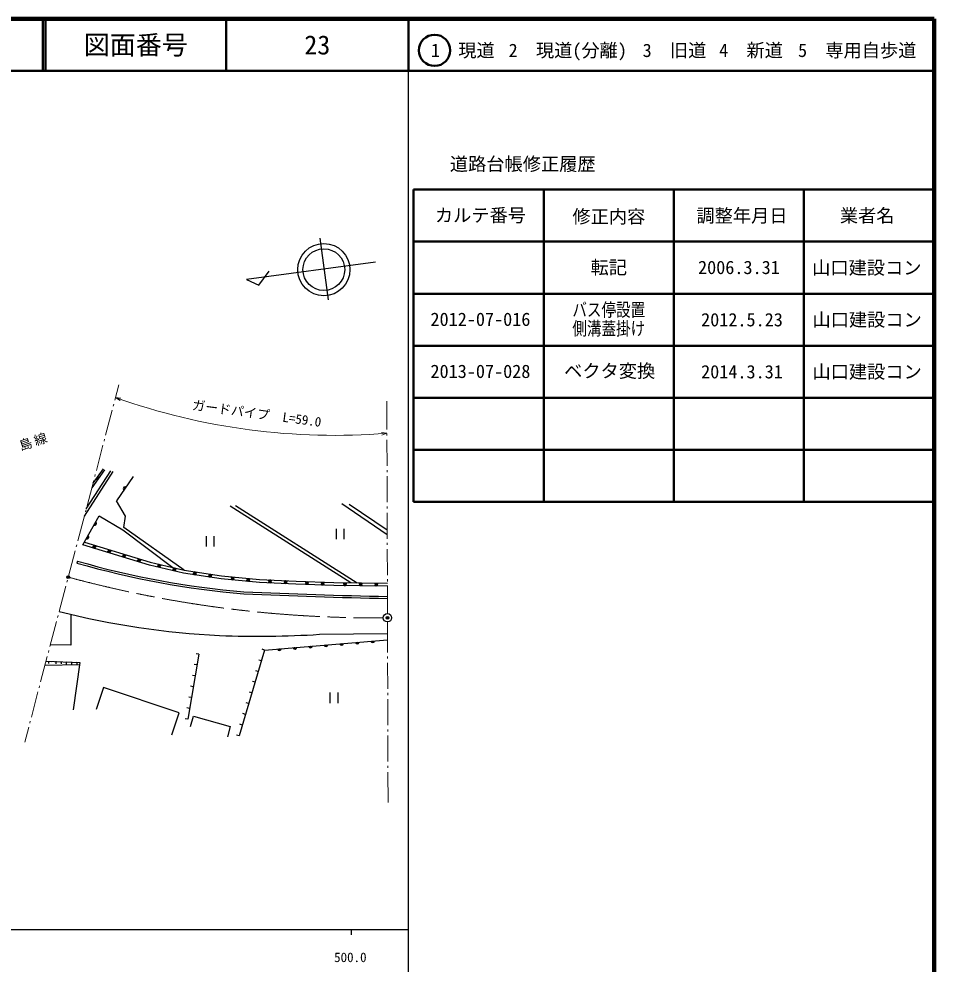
# Model space of a CAD drawing. Units: millimetres, scale not verified. Extents: x 40000 to 680000, y 20000 to 380000.
# Drawn here: x 504166 to 680000, y 198357 to 380000 of the extents above; entities that cross this region are included whole.
import ezdxf
from ezdxf.enums import TextEntityAlignment as Align

# ---------------------------------------------------------------- set-up
doc = ezdxf.new("R2010")
doc.units = ezdxf.units.MM
doc.header["$LTSCALE"] = 1000
doc.header["$PDMODE"] = 32
doc.header["$PDSIZE"] = 500
doc.linetypes.add('CHAIN', pattern=[18.5, 12, -1.5, 3.5, -1.5])
for name, color, linetype, lineweight in [('M-BGD', 7, 'Continuous', 25), ('M-BMK', 2, 'CHAIN', 13), ('M-BMK-HTXT', 7, 'Continuous', 13), ('M-BMK-SRVR', 3, 'Continuous', 25), ('M-STR-HTXT', 7, 'Continuous', 13), ('M-TTL', 2, 'Continuous', 140), ('M-TTL-BAND', 7, 'Continuous', 25), ('M-TTL-FRAM', 2, 'Continuous', 50), ('M-TTL-LINE', 7, 'Continuous', 50)]:
    doc.layers.add(name, color=color, linetype=linetype, lineweight=lineweight)
doc.layers.add('M-OTRS', color=6, linetype='Continuous')
doc.layers.add('M-TTL-TXT', color=7, linetype='Continuous')
doc.styles.add('ＭＳ ゴシック', font='')
doc.styles.get('ＭＳ ゴシック').set_extended_font_data('MS Gothic')

msp = doc.modelspace()

# ---------------------------------------------------------------- linework, layer by layer
at = {"layer": 'M-BGD'}
for p, q in [((563618, 326011), (562051, 337856)), ((572673, 333271), (547899, 329916)), ((550253, 328814), (552258, 331503)), ((547899, 329916), (550253, 328814)), ((516739, 284468), (522263, 293020)), ((517106, 285859), (521813, 293145)), ((520601, 293334), (518165, 289880)), ((520342, 293516), (518397, 290758)), ((526128, 292076), (522888, 287385)), ((567921, 271637), (544748, 286351)), ((545801, 286515), (569144, 271626)), ((574929, 280847), (566209, 286790)), ((567612, 286743), (574926, 281783)), ((516459, 278900), (519587, 284512)), ((565117, 282034), (565117, 280034)), ((566617, 282034), (566617, 280034)), ((540125, 280613), (540125, 278613)), ((541625, 280613), (541625, 278613)), ((515427, 275799), (515321, 275429)), ((561925, 261737), (574987, 261913)), ((551377, 258705), (574990, 260672)), ((538715, 257929), (538222, 258013)), ((551377, 258705), (546460, 242236)), ((551377, 258705), (550898, 258848)), ((509381, 256544), (510380, 256510)), ((509880, 256527), (509867, 256127)), ((511180, 256484), (511380, 256477)), ((511280, 256480), (511266, 256080)), ((512179, 256450), (512379, 256443)), ((512279, 256447), (512266, 256047)), ((513179, 256416), (513378, 256410)), ((513278, 256413), (513265, 256013)), ((514178, 256383), (514378, 256376)), ((514278, 256380), (514264, 255980)), ((515177, 256349), (515377, 256343)), ((515277, 256346), (515264, 255946)), ((538715, 257929), (536590, 245406)), ((550762, 256646), (550283, 256789)), ((509192, 255829), (515814, 255945)), ((538361, 255842), (537868, 255925)), ((550148, 254588), (549669, 254731)), ((538007, 253755), (537514, 253838)), ((549533, 252529), (549054, 252672)), ((537653, 251668), (537160, 251751)), ((537299, 249581), (536806, 249664)), ((548919, 250470), (548439, 250613)), ((563933, 250528), (563933, 248528)), ((565433, 250528), (565433, 248528)), ((536944, 247493), (536451, 247577)), ((548304, 248412), (547825, 248555)), ((533548, 242435), (534962, 246674)), ((536590, 245406), (536097, 245490)), ((536590, 245406), (536097, 245490)), ((537165, 244035), (537717, 246008)), ((547689, 246353), (547210, 246496)), ((547075, 244294), (546596, 244437)), ((546460, 242236), (545981, 242379)), ((546460, 242236), (545981, 242379))]:
    msp.add_line(p, q, dxfattribs=at)
for points in [[(535902, 274059), (524338, 282285), (524666, 284414), (522888, 287385)], [(519587, 284512), (524110, 281782), (533742, 274575)], [(574959, 270991), (564656, 271084), (557393, 271370), (550379, 271698), (543012, 272379), (535790, 273486), (529244, 275051), (516459, 278900)], [(516749, 279421), (529396, 275614), (535902, 274059), (543083, 272957), (550419, 272279), (557418, 271952), (564670, 271667), (574964, 271573)], [(514161, 265573), (514158, 259631), (510209, 259689)], [(509381, 256544), (515866, 256326), (514620, 247190)], [(534962, 246674), (520421, 251526), (519007, 247287)], [(537717, 246008), (544778, 244033), (544226, 242059)]]:
    msp.add_lwpolyline(points, dxfattribs=at)
for radius in [5016, 4013]:
    msp.add_circle((562754, 331819), radius, dxfattribs=at)
for centre, radius, start, end in [((519427, 291575), 354, 63.60946, 226.01464), ((519427, 291575), 283, 65.8335, 223.7906), ((519427, 291575), 212, 69.57982, 220.04427), ((519427, 291575), 142, 77.29155, 212.33254), ((519427, 291575), 100, 87.60922, 202.01488), ((524553, 289700), 354, 64.16174, 226.56692), ((524553, 289700), 283, 66.38578, 224.34288), ((524553, 289700), 212, 70.1321, 220.59655), ((524553, 289700), 142, 77.84383, 212.88482), ((524553, 289700), 100, 88.1615, 202.56716), ((518706, 283042), 354, 249.66136, 52.06654), ((518706, 283042), 283, 251.8854, 49.8425), ((518706, 283042), 212, 255.63173, 46.09618), ((518706, 283042), 142, 263.34346, 38.38445), ((518706, 283042), 100, 273.66112, 28.06678), ((517245, 280422), 354, 249.66136, 52.06654), ((517245, 280422), 283, 251.8854, 49.8425), ((517245, 280422), 212, 255.63173, 46.09618), ((517245, 280422), 142, 263.34346, 38.38445), ((517245, 280422), 100, 273.66112, 28.06678), ((518527, 278221), 354, 352.04367, 154.44885), ((518527, 278221), 283, 354.26771, 152.22481), ((518527, 278221), 212, 358.01404, 148.47849), ((518527, 278221), 142, 5.72577, 140.76676), ((518779, 278867), 354, 172.04367, 334.44885), ((518527, 278221), 100, 16.04343, 130.44909), ((518779, 278867), 283, 174.26771, 332.22481), ((518779, 278867), 212, 178.01404, 328.47849), ((518779, 278867), 142, 185.72577, 320.76676), ((518779, 278867), 100, 196.04343, 310.44909), ((521652, 278002), 354, 172.04367, 334.44885), ((521652, 278002), 283, 174.26771, 332.22481), ((521652, 278002), 212, 178.01404, 328.47849), ((521652, 278002), 142, 185.72577, 320.76676), ((521652, 278002), 100, 196.04343, 310.44909), ((521400, 277356), 354, 352.04367, 154.44885), ((521400, 277356), 283, 354.26771, 152.22481), ((521400, 277356), 212, 358.01404, 148.47849), ((521400, 277356), 142, 5.72577, 140.76676), ((521400, 277356), 100, 16.04343, 130.44909), ((524272, 276491), 354, 352.04367, 154.44885), ((524272, 276491), 283, 354.26771, 152.22481), ((524272, 276491), 212, 358.01404, 148.47849), ((524272, 276491), 142, 5.72577, 140.76676), ((524525, 277137), 354, 172.04367, 334.44885), ((524272, 276491), 100, 16.04343, 130.44909), ((524525, 277137), 283, 174.26771, 332.22481), ((524525, 277137), 212, 178.01404, 328.47849), ((524525, 277137), 142, 185.72577, 320.76676), ((524525, 277137), 100, 196.04343, 310.44909), ((527397, 276272), 354, 172.04367, 334.44885), ((527397, 276272), 283, 174.26771, 332.22481), ((527397, 276272), 212, 178.01404, 328.47849), ((527397, 276272), 142, 185.72577, 320.76676), ((527397, 276272), 100, 196.04343, 310.44909), ((561448, 435602), 166682, 253.9343, 265.16292), ((561463, 435663), 166361, 253.93536, 265.15448), ((527145, 275627), 354, 352.04367, 154.44885), ((527145, 275627), 283, 354.26771, 152.22481), ((527145, 275627), 212, 358.01404, 148.47849), ((527145, 275627), 142, 5.72577, 140.76676), ((527145, 275627), 100, 16.04343, 130.44909), ((531045, 274565), 354, 355.3516, 157.75678), ((531045, 274565), 283, 357.57564, 155.53274), ((531203, 275238), 354, 175.3516, 337.75678), ((531045, 274565), 212, 1.32197, 151.78642), ((531203, 275238), 283, 177.57564, 335.53274), ((531045, 274565), 142, 9.0337, 144.07469), ((531045, 274565), 100, 19.35136, 133.75702), ((531203, 275238), 212, 181.32197, 331.78642), ((531203, 275238), 142, 189.0337, 324.07469), ((531203, 275238), 100, 199.35136, 313.75702), ((534120, 274540), 354, 175.3516, 337.75678), ((534120, 274540), 283, 177.57564, 335.53274), ((534120, 274540), 212, 181.32197, 331.78642), ((534120, 274540), 142, 189.0337, 324.07469), ((534120, 274540), 100, 199.35136, 313.75702), ((533963, 273867), 354, 355.3516, 157.75678), ((533963, 273867), 283, 357.57564, 155.53274), ((533963, 273867), 212, 1.32197, 151.78642), ((533963, 273867), 142, 9.0337, 144.07469), ((533963, 273867), 100, 19.35136, 133.75702), ((537910, 273107), 354, 0.07915, 162.48433), ((537910, 273107), 283, 2.30319, 160.26029), ((538018, 273789), 354, 180.07915, 342.48433), ((537910, 273107), 212, 6.04951, 156.51396), ((538018, 273789), 283, 182.30319, 340.26029), ((537910, 273107), 142, 13.76124, 148.80223), ((538018, 273789), 212, 186.04951, 336.51396), ((537910, 273107), 100, 24.07891, 138.48457), ((538018, 273789), 142, 193.76124, 328.80223), ((538018, 273789), 100, 204.07891, 318.48457), ((540875, 272652), 354, 0.07915, 162.48433), ((540875, 272652), 283, 2.30319, 160.26029), ((540983, 273334), 354, 180.07915, 342.48433), ((540875, 272652), 212, 6.04951, 156.51396), ((540983, 273334), 283, 182.30319, 340.26029), ((540875, 272652), 142, 13.76124, 148.80223), ((540983, 273334), 212, 186.04951, 336.51396), ((540875, 272652), 100, 24.07891, 138.48457), ((540983, 273334), 142, 193.76124, 328.80223), ((540983, 273334), 100, 204.07891, 318.48457), ((545197, 272123), 354, 3.5155, 165.92067), ((545262, 272810), 354, 183.5155, 345.92067), ((545262, 272810), 283, 185.73954, 343.69664), ((545262, 272810), 212, 189.48586, 339.95031), ((545262, 272810), 142, 197.19759, 332.23858), ((545262, 272810), 100, 207.51525, 321.92092), ((548250, 272534), 354, 183.5155, 345.92067), ((548250, 272534), 283, 185.73954, 343.69664), ((548250, 272534), 212, 189.48586, 339.95031), ((548250, 272534), 142, 197.19759, 332.23858), ((548250, 272534), 100, 207.51525, 321.92092), ((545197, 272123), 283, 5.73954, 163.69664), ((545197, 272123), 212, 9.48586, 159.95031), ((545197, 272123), 142, 17.19759, 152.23858), ((545197, 272123), 100, 27.51525, 141.92092), ((548184, 271846), 354, 3.5155, 165.92067), ((548184, 271846), 283, 5.73954, 163.69664), ((548184, 271846), 212, 9.48586, 159.95031), ((548184, 271846), 142, 17.19759, 152.23858), ((548184, 271846), 100, 27.51525, 141.92092), ((552385, 271550), 354, 6.12357, 168.52875), ((552423, 272240), 354, 186.12357, 348.52875), ((552385, 271550), 283, 8.34761, 166.30471), ((552423, 272240), 283, 188.34761, 346.30471), ((552385, 271550), 212, 12.09393, 162.55838), ((552423, 272240), 212, 192.09393, 342.55838), ((552385, 271550), 142, 19.80566, 154.84665), ((552423, 272240), 142, 199.80566, 334.84665), ((552385, 271550), 100, 30.12333, 144.52899), ((552423, 272240), 100, 210.12333, 324.52899), ((555382, 271410), 354, 6.12357, 168.52875), ((555420, 272100), 354, 186.12357, 348.52875), ((555382, 271410), 283, 8.34761, 166.30471), ((555420, 272100), 283, 188.34761, 346.30471), ((555382, 271410), 212, 12.09393, 162.55838), ((555420, 272100), 212, 192.09393, 342.55838), ((555382, 271410), 142, 19.80566, 154.84665), ((555420, 272100), 142, 199.80566, 334.84665), ((555382, 271410), 100, 30.12333, 144.52899), ((555420, 272100), 100, 210.12333, 324.52899), ((559524, 271232), 354, 6.54284, 168.94801), ((559547, 271923), 354, 186.54284, 348.94801), ((559524, 271232), 283, 8.76687, 166.72398), ((559547, 271923), 283, 188.76687, 346.72398), ((559524, 271232), 212, 12.5132, 162.97765), ((559547, 271923), 212, 192.5132, 342.97765), ((559524, 271232), 142, 20.22493, 155.26592), ((559547, 271923), 142, 200.22493, 335.26592), ((559524, 271232), 100, 30.54259, 144.94826), ((559547, 271923), 100, 210.54259, 324.94826), ((562521, 271114), 354, 6.54284, 168.94801), ((562545, 271805), 354, 186.54284, 348.94801), ((562521, 271114), 283, 8.76687, 166.72398), ((562545, 271805), 283, 188.76687, 346.72398), ((562521, 271114), 212, 12.5132, 162.97765), ((562545, 271805), 212, 192.5132, 342.97765), ((562521, 271114), 142, 20.22493, 155.26592), ((562545, 271805), 142, 200.22493, 335.26592), ((562521, 271114), 100, 30.54259, 144.94826), ((562545, 271805), 100, 210.54259, 324.94826), ((566807, 271011), 354, 8.27677, 170.68194), ((566818, 271701), 354, 188.27677, 350.68194), ((566807, 271011), 283, 10.50081, 168.45791), ((566818, 271701), 283, 190.50081, 348.45791), ((566807, 271011), 212, 14.24713, 164.71158), ((566818, 271701), 212, 194.24713, 344.71158), ((566807, 271011), 142, 21.95886, 156.99985), ((566818, 271701), 142, 201.95886, 336.99985), ((566807, 271011), 100, 32.27652, 146.68219), ((566818, 271701), 100, 212.27652, 326.68219), ((569807, 270983), 354, 8.27677, 170.68194), ((569818, 271674), 354, 188.27677, 350.68194), ((569807, 270983), 283, 10.50081, 168.45791), ((569818, 271674), 283, 190.50081, 348.45791), ((569807, 270983), 212, 14.24713, 164.71158), ((569818, 271674), 212, 194.24713, 344.71158), ((569807, 270983), 142, 21.95886, 156.99985), ((569818, 271674), 142, 201.95886, 336.99985), ((569807, 270983), 100, 32.27652, 146.68219), ((569818, 271674), 100, 212.27652, 326.68219), ((572807, 270956), 354, 8.27677, 170.68194), ((572818, 271647), 354, 188.27677, 350.68194), ((572807, 270956), 283, 10.50081, 168.45791), ((572818, 271647), 283, 190.50081, 348.45791), ((572807, 270956), 212, 14.24713, 164.71158), ((572818, 271647), 212, 194.24713, 344.71158), ((572807, 270956), 142, 21.95886, 156.99985), ((572818, 271647), 142, 201.95886, 336.99985), ((572807, 270956), 100, 32.27652, 146.68219), ((572818, 271647), 100, 212.27652, 326.68219), ((595155, 1334814), 1066371, 267.43293, 268.91477), ((595155, 1334814), 1065987, 267.43293, 268.91477), ((549866, 414393), 153043, 255.63946, 267.32162), ((550261, 441963), 180603, 267.60509, 273.70317), ((566169, 259992), 354, 193.55943, 355.96461), ((566169, 259992), 283, 195.78347, 353.74057), ((566169, 259992), 212, 199.52979, 349.99424), ((566169, 259992), 142, 207.24152, 342.28251), ((566169, 259992), 100, 217.55918, 331.96485), ((569158, 260241), 354, 193.55943, 355.96461), ((569158, 260241), 283, 195.78347, 353.74057), ((569158, 260241), 212, 199.52979, 349.99424), ((569158, 260241), 142, 207.24152, 342.28251), ((569158, 260241), 100, 217.55918, 331.96485), ((572148, 260490), 354, 193.55943, 355.96461), ((572148, 260490), 283, 195.78347, 353.74057), ((572148, 260490), 212, 199.52979, 349.99424), ((572148, 260490), 142, 207.24152, 342.28251), ((572148, 260490), 100, 217.55918, 331.96485), ((554210, 258995), 354, 193.55943, 355.96461), ((554210, 258995), 283, 195.78347, 353.74057), ((554210, 258995), 212, 199.52979, 349.99424), ((554210, 258995), 142, 207.24152, 342.28251), ((554210, 258995), 100, 217.55918, 331.96485), ((557200, 259245), 354, 193.55943, 355.96461), ((557200, 259245), 283, 195.78347, 353.74057), ((557200, 259245), 212, 199.52979, 349.99424), ((557200, 259245), 142, 207.24152, 342.28251), ((557200, 259245), 100, 217.55918, 331.96485), ((560189, 259494), 354, 193.55943, 355.96461), ((560189, 259494), 283, 195.78347, 353.74057), ((560189, 259494), 212, 199.52979, 349.99424), ((560189, 259494), 142, 207.24152, 342.28251), ((560189, 259494), 100, 217.55918, 331.96485), ((563179, 259743), 354, 193.55943, 355.96461), ((563179, 259743), 283, 195.78347, 353.74057), ((563179, 259743), 212, 199.52979, 349.99424), ((563179, 259743), 142, 207.24152, 342.28251), ((563179, 259743), 100, 217.55918, 331.96485)]:
    msp.add_arc(centre, radius, start, end, dxfattribs=at)
at = {"layer": 'M-BMK'}
msp.add_arc((572576, 490724), 225830, 254.87297, 270.40638, dxfattribs=at)
at = {"layer": 'M-BMK-HTXT'}
for p, q in [((522614, 306761), (523386, 309691)), ((522308, 305601), (522410, 305988)), ((574868, 301109), (574851, 306511)), ((520830, 299992), (522104, 304827)), ((574871, 299909), (574870, 300309)), ((519046, 293223), (520320, 298058)), ((520524, 298832), (520626, 299219)), ((574889, 294109), (574874, 299109)), ((518741, 292063), (518843, 292450)), ((574893, 292909), (574891, 293309)), ((517263, 286455), (518537, 291289)), ((574910, 287109), (574895, 292109)), ((516957, 285294), (517059, 285681)), ((574914, 285909), (574913, 286309)), ((515479, 279686), (516753, 284521)), ((574931, 280109), (574916, 285109)), ((515173, 278525), (515275, 278912)), ((574935, 278909), (574934, 279309)), ((574953, 273109), (574937, 278109)), ((513695, 272917), (514969, 277752)), ((511911, 266148), (513186, 270983)), ((513389, 271756), (513491, 272143)), ((574956, 271909), (574955, 272309)), ((574975, 265708), (574959, 271109)), ((511606, 264987), (511708, 265374)), ((510128, 259379), (511402, 264214)), ((574998, 258270), (574980, 264108)), ((509822, 258218), (509924, 258605)), ((508344, 252610), (509618, 257445)), ((575001, 257070), (575000, 257470)), ((575019, 251270), (575004, 256270)), ((506560, 245841), (507834, 250676)), ((508038, 251450), (508140, 251836)), ((575022, 250070), (575021, 250470)), ((575040, 244270), (575025, 249270)), ((505278, 240977), (506051, 243907)), ((506254, 244681), (506356, 245067)), ((575044, 243070), (575042, 243470)), ((575061, 237270), (575046, 242270)), ((575065, 236070), (575064, 236470)), ((575085, 229433), (575067, 235270))]:
    msp.add_line(p, q, dxfattribs=at)
at = {"layer": 'M-BMK-SRVR'}
msp.add_circle((574977, 264908), 800, dxfattribs=at)
at = {"layer": 'M-OTRS'}
for p in [(513643, 272720), (574977, 264908)]:
    msp.add_point(p, dxfattribs=at)
at = {"layer": 'M-STR-HTXT'}
for p, q in [((522735, 307219), (523593, 306649)), ((522735, 307219), (523761, 307121)), ((574870, 300363), (573853, 300533)), ((574870, 300363), (573893, 300034))]:
    msp.add_line(p, q, dxfattribs=at)
msp.add_arc((564863, 425911), 125946, 250.45816, 274.55729, dxfattribs=at)
at = {"layer": 'M-TTL'}
for p, q in [((680000, 380000), (40000, 380000)), ((680000, 20000), (680000, 380000))]:
    msp.add_line(p, q, dxfattribs=at)
at = {"layer": 'M-TTL-BAND'}
for p, q in [((579000, 20000), (579000, 370000)), ((40000, 205000), (579000, 205000)), ((568000, 205000), (568000, 204000))]:
    msp.add_line(p, q, dxfattribs=at)
at = {"layer": 'M-TTL-FRAM'}
for p, q in [((580000, 347197), (580000, 287197)), ((580000, 347197), (680000, 347197)), ((580000, 287197), (680000, 287197))]:
    msp.add_line(p, q, dxfattribs=at)
at = {"layer": 'M-TTL-LINE'}
for p, q in [((508747, 380000), (508747, 370000)), ((509247, 380000), (509247, 370000)), ((543997, 380000), (543997, 370000)), ((579000, 380000), (579000, 370000)), ((40000, 370000), (680000, 370000)), ((605000, 347197), (605000, 287197)), ((630000, 347197), (630000, 287197)), ((655000, 347197), (655000, 287197)), ((580000, 337197), (680000, 337197)), ((580000, 327197), (680000, 327197)), ((580000, 317197), (680000, 317197)), ((580000, 307197), (680000, 307197)), ((580000, 297197), (680000, 297197))]:
    msp.add_line(p, q, dxfattribs=at)
msp.add_circle((584031, 373958), 3000, dxfattribs=at)

# ---------------------------------------------------------------- texts
at = {"layer": 'M-BGD', "style": 'ＭＳ ゴシック'}
for s, p in [('線', (508768, 297841)), ('島', (505922, 296893))]:
    msp.add_text(s, height=1833, rotation=18.427, dxfattribs=at).set_placement(p, align=Align.BOTTOM_CENTER)
at = {"layer": 'M-STR-HTXT', "style": 'ＭＳ ゴシック'}
msp.add_text('ガードパイプ  L=59.0', height=1833, rotation=352.321, dxfattribs=at).set_placement((549675, 302722), align=Align.BOTTOM_CENTER)
at = {"layer": 'M-TTL-BAND', "style": 'ＭＳ ゴシック'}
msp.add_text('500.0', height=1833, dxfattribs=at).set_placement((567844, 198195), align=Align.BOTTOM_CENTER)
at = {"layer": 'M-TTL-TXT', "style": 'ＭＳ ゴシック'}
for s, height, p in [('図面番号', 3666, (526622, 375000)), ('23', 3666, (561497, 375000)), ('1\u3000現道', 2566, (589448, 373958)), ('2\u3000現道(分離)', 2566, (609619, 373958)), ('3\u3000旧道', 2566, (630121, 373958)), ('4\u3000新道', 2566, (644824, 373958)), ('5\u3000専用自歩道', 2566, (665228, 373958)), ('道路台帳修正履歴', 2566, (600968, 352113)), ('カルテ番号', 2566, (592839, 342277)), ('修正内容', 2566, (617509, 342023)), ('調整年月日', 2566, (643089, 342197)), ('業者名', 2566, (667134, 342197)), ('転記', 2566, (617500, 332245)), ('2006.3.31', 2566, (642500, 332245)), ('山口建設コン', 2566, (667077, 332189)), ('2012-07-016', 2566, (592839, 322277)), ('2012.5.23', 2566, (643089, 322197)), ('山口建設コン', 2566, (667134, 322197)), ('2013-07-028', 2566, (592839, 312277)), ('ベクタ変換', 2566, (617672, 312359)), ('2014.3.31', 2566, (643089, 312197)), ('山口建設コン', 2566, (667134, 312197))]:
    msp.add_text(s, height=height, dxfattribs=at).set_placement(p, align=Align.MIDDLE_CENTER)
at = {"layer": 'M-TTL-TXT', "style": 'ＭＳ ゴシック', "width": 0.8}
for s, p in [('バス停設置', (617500, 324109)), ('側溝蓋掛け', (617500, 320509))]:
    msp.add_text(s, height=2566, dxfattribs=at).set_placement(p, align=Align.MIDDLE_CENTER)

doc.saveas('drawing.dxf')
